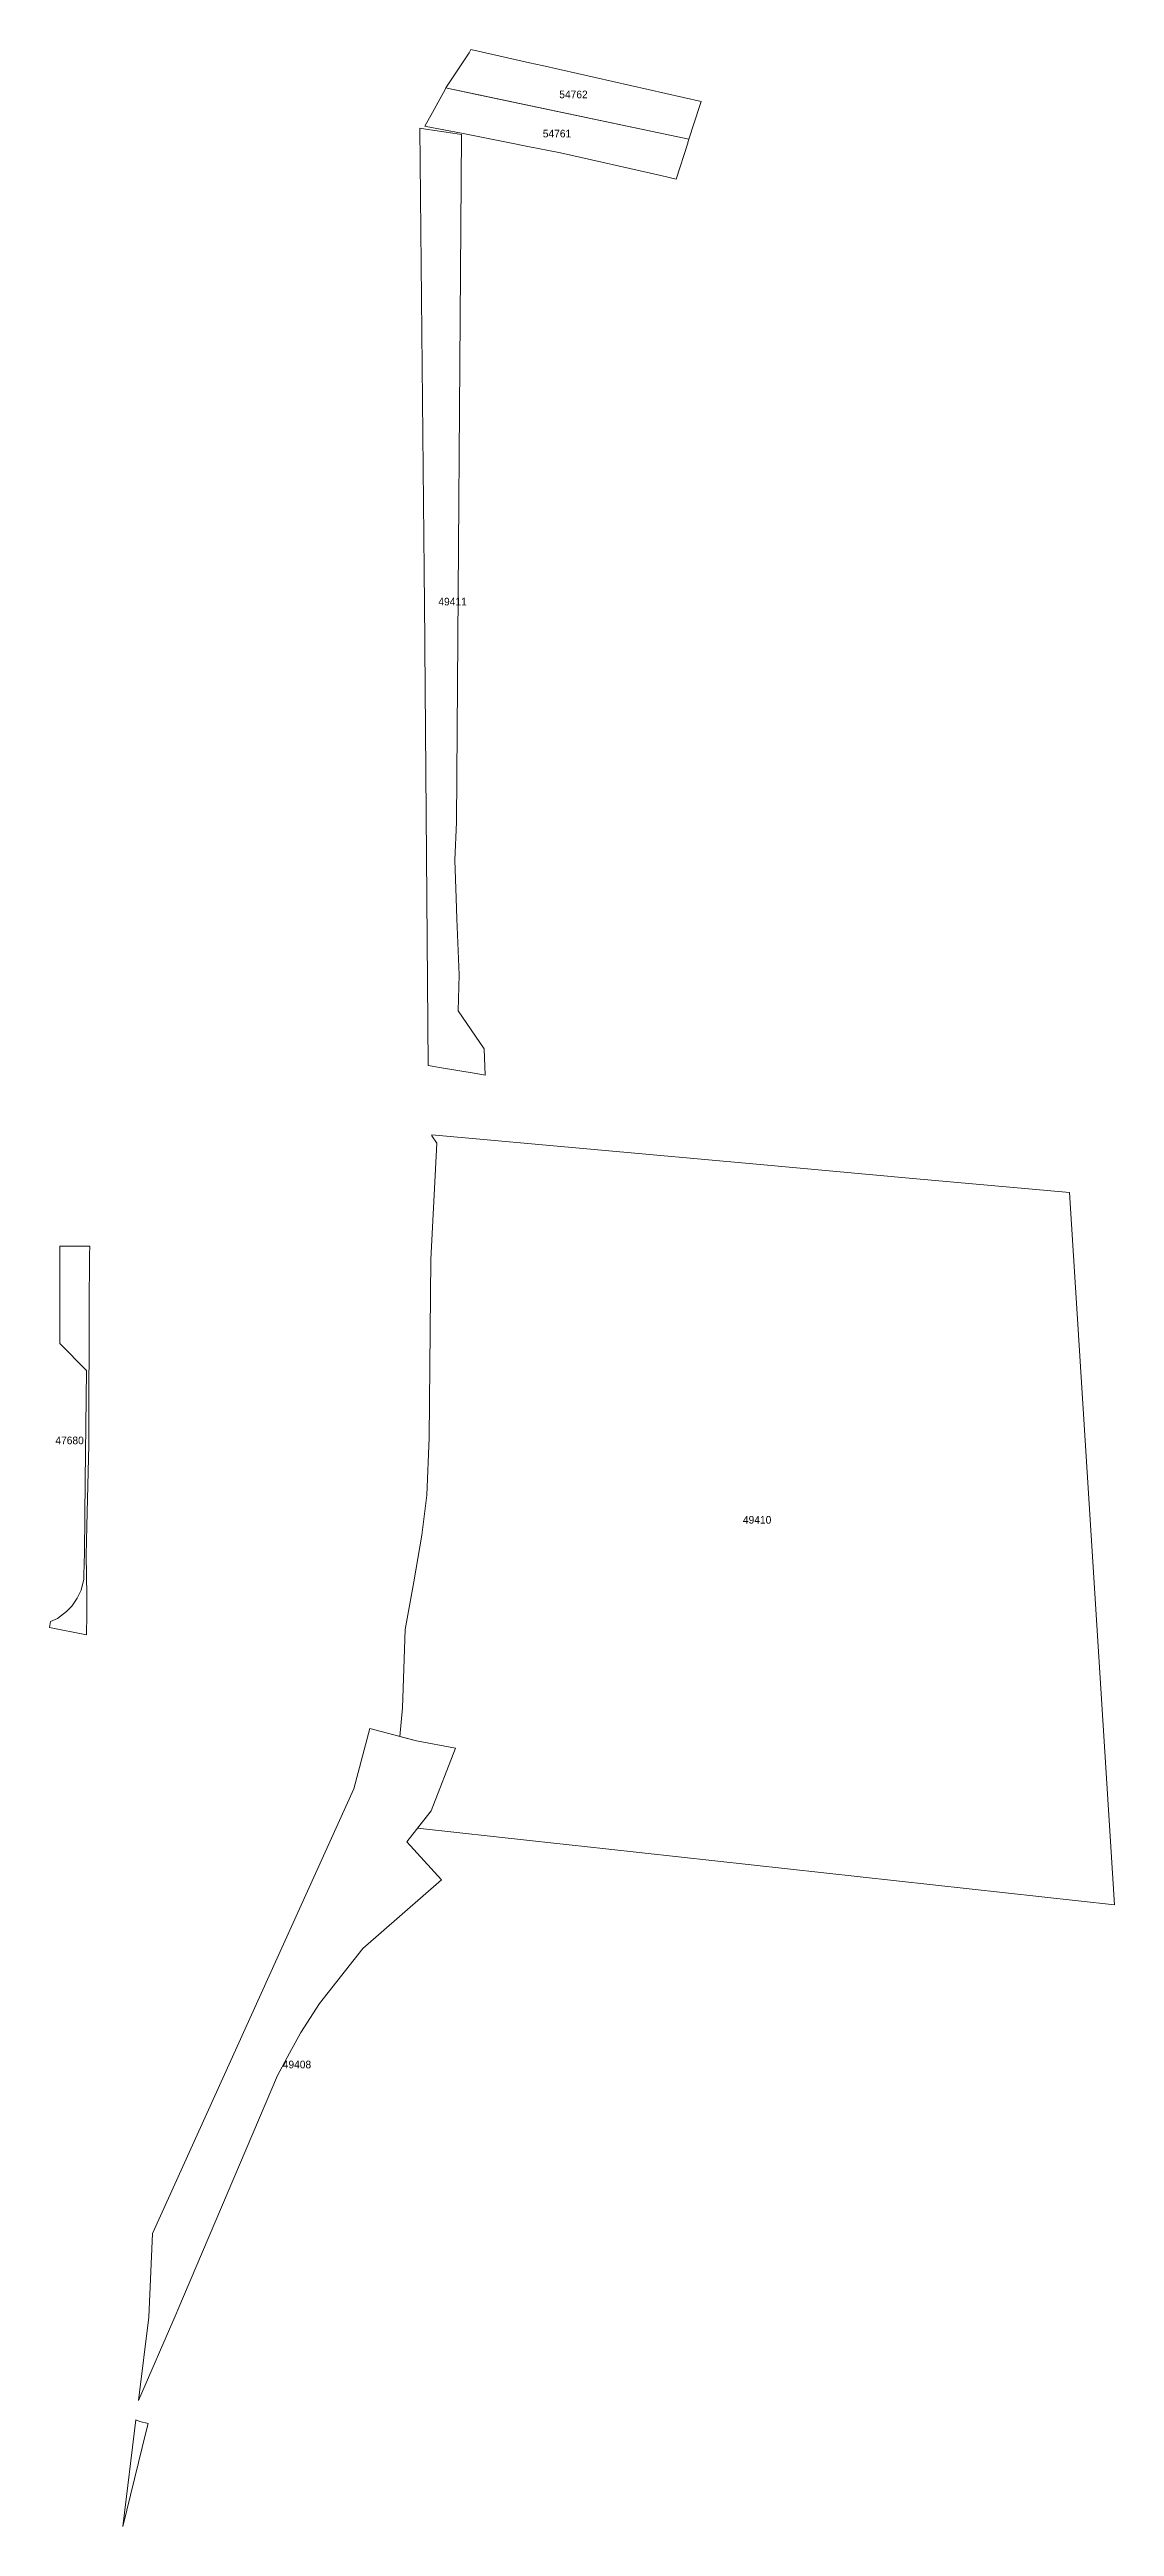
# Model space of a CAD drawing. Header units: metres. Extents: x 105313 to 106240, y 111784 to 118148.
# Drawn here: x 106100.4 to 106239.9, y 115916 to 116240.1 of the extents above; entities that cross this region are included whole.
import ezdxf
from ezdxf.enums import TextEntityAlignment as Align

# ---------------------------------------------------------------- set-up
doc = ezdxf.new("R2010")
doc.units = ezdxf.units.M
doc.layers.add('60-PREDIAL-COD', color=8, linetype='Continuous', lineweight=5)
doc.layers.add('60-PREDIAL-LOTE', color=42, linetype='CONTINUOUS', lineweight=13)

msp = doc.modelspace()

# ---------------------------------------------------------------- linework, layer by layer
at = {"layer": '60-PREDIAL-LOTE'}
for points in [[(106156.7796, 116234.1065), (106152.5029, 116235.0091), (106152.3228, 116235.0471), (106155.3674, 116239.6275), (106155.6141, 116240.0759), (106163.2764, 116238.3477), (106164.9185, 116237.9774), (106185.7531, 116233.2783), (106185.5878, 116232.7638), (106184.1627, 116228.3277), (106156.7796, 116234.1065)], [(106160.9184, 116227.8294), (106156.1229, 116228.7752), (106154.3654, 116229.1179), (106149.7688, 116230.0024), (106149.598, 116230.0353), (106150.5782, 116231.8381), (106152.2664, 116234.9434), (106152.3228, 116235.0471), (106152.5029, 116235.0091), (106184.1627, 116228.3277), (106184.0313, 116227.9186), (106183.9975, 116227.8133), (106182.4892, 116223.1156), (106180.4606, 116223.5773), (106167.3603, 116226.559), (106162.827, 116227.453), (106160.9184, 116227.8294)], [(106157.3525, 116109.3207), (106157.4698, 116105.8862), (106156.301, 116106.078), (106151.5079, 116106.8643), (106150.5183, 116107.0266), (106150.0003, 116107.1116), (106149.5747, 116162.0206), (106149.57, 116162.742), (106149.4899, 116171.9315), (106148.9392, 116229.7868), (106149.7129, 116229.6698), (106153.2576, 116229.1339), (106154.3739, 116228.9651), (106154.3734, 116228.8938), (106153.7116, 116138.9827), (106153.4979, 116134.0039), (106153.6649, 116129.046), (106153.7813, 116126.3026), (106154.0031, 116121.0815), (106154.0908, 116119.0131), (106153.9542, 116114.3022), (106157.3525, 116109.3207)], [(106146.6497, 116023.0767), (106146.8204, 116028.1961), (106146.9911, 116033.3155), (106148.1389, 116039.5799), (106149.1683, 116045.6823), (106149.8427, 116050.9267), (106150.1395, 116058.4019), (106150.3671, 116081.7609), (106151.1377, 116096.9735), (106150.4905, 116097.9307), (106150.4913, 116098.0491), (106192.994, 116094.2076), (106213.4884, 116092.3553), (106233.9827, 116090.5029), (106239.8705, 115997.3087), (106173.2871, 116004.6065), (106163.6579, 116005.662), (106148.5997, 116007.3124), (106150.4138, 116009.6161), (106153.5996, 116017.7974), (106148.4814, 116018.7599), (106146.2942, 116019.3443), (106146.6497, 116023.0767)], [(106105.3008, 116032.7293), (106105.2996, 116032.6433), (106100.4373, 116033.5674), (106100.5847, 116034.378), (106101.4616, 116034.7867), (106102.6725, 116035.6958), (106103.3384, 116036.3617), (106104.0575, 116037.4402), (106104.5634, 116038.4836), (106104.9189, 116039.9057), (106104.9484, 116040.437), (106105.0086, 116043.414), (106105.0672, 116048.0945), (106105.1257, 116052.775), (106105.275, 116067.2269), (106101.7929, 116070.7344), (106101.792, 116077.1233), (106101.7911, 116083.4975), (106105.6946, 116083.4833), (106105.6876, 116082.3755), (106105.6423, 116075.271), (106105.6232, 116071.7187), (106105.6076, 116068.1664), (106105.5997, 116066.3902), (106105.596, 116065.5021), (106105.5968, 116064.614), (106105.5999, 116061.0616), (106105.6029, 116057.5094), (106105.5183, 116053.9572), (106105.3396, 116046.8552), (106105.2424, 116042.9944), (106105.3434, 116037.8203), (106105.3357, 116035.2317), (106105.3008, 116032.7293)], [(106117.0051, 115943.7787), (106112.0684, 115932.4203), (106113.4278, 115943.3367), (106113.9093, 115954.2868), (106140.2633, 116012.4952), (106142.3735, 116020.392), (106148.4814, 116018.7599), (106153.5996, 116017.7974), (106150.4138, 116009.6161), (106147.2195, 116005.5598), (106151.7777, 116000.5527), (106141.4484, 115991.5655), (106135.7904, 115984.3973), (106133.3477, 115980.5739), (106131.8692, 115977.8707), (106130.2908, 115974.9849), (106117.2379, 115944.3225), (106117.0051, 115943.7787)], [(106113.0738, 115928.4414), (106110.0163, 115915.954), (106111.7564, 115929.9168), (106112.2513, 115929.6872), (106113.355, 115929.4072), (106113.0738, 115928.4414)]]:
    msp.add_lwpolyline(points, close=True, dxfattribs=at)

# ---------------------------------------------------------------- texts
at = {"layer": '60-PREDIAL-COD'}
for s, p in [('54762', (106169.0379, 116234.2018)), ('54761', (106166.8803, 116229.0813)), ('49411', (106153.2045, 116167.8365)), ('47680', (106103.066, 116058.0704)), ('49410', (106193.0824, 116047.6789)), ('49408', (106132.834, 115976.4061))]:
    msp.add_text(s, height=1, dxfattribs=at).set_placement(p, align=Align.MIDDLE_CENTER)

doc.saveas('drawing.dxf')
